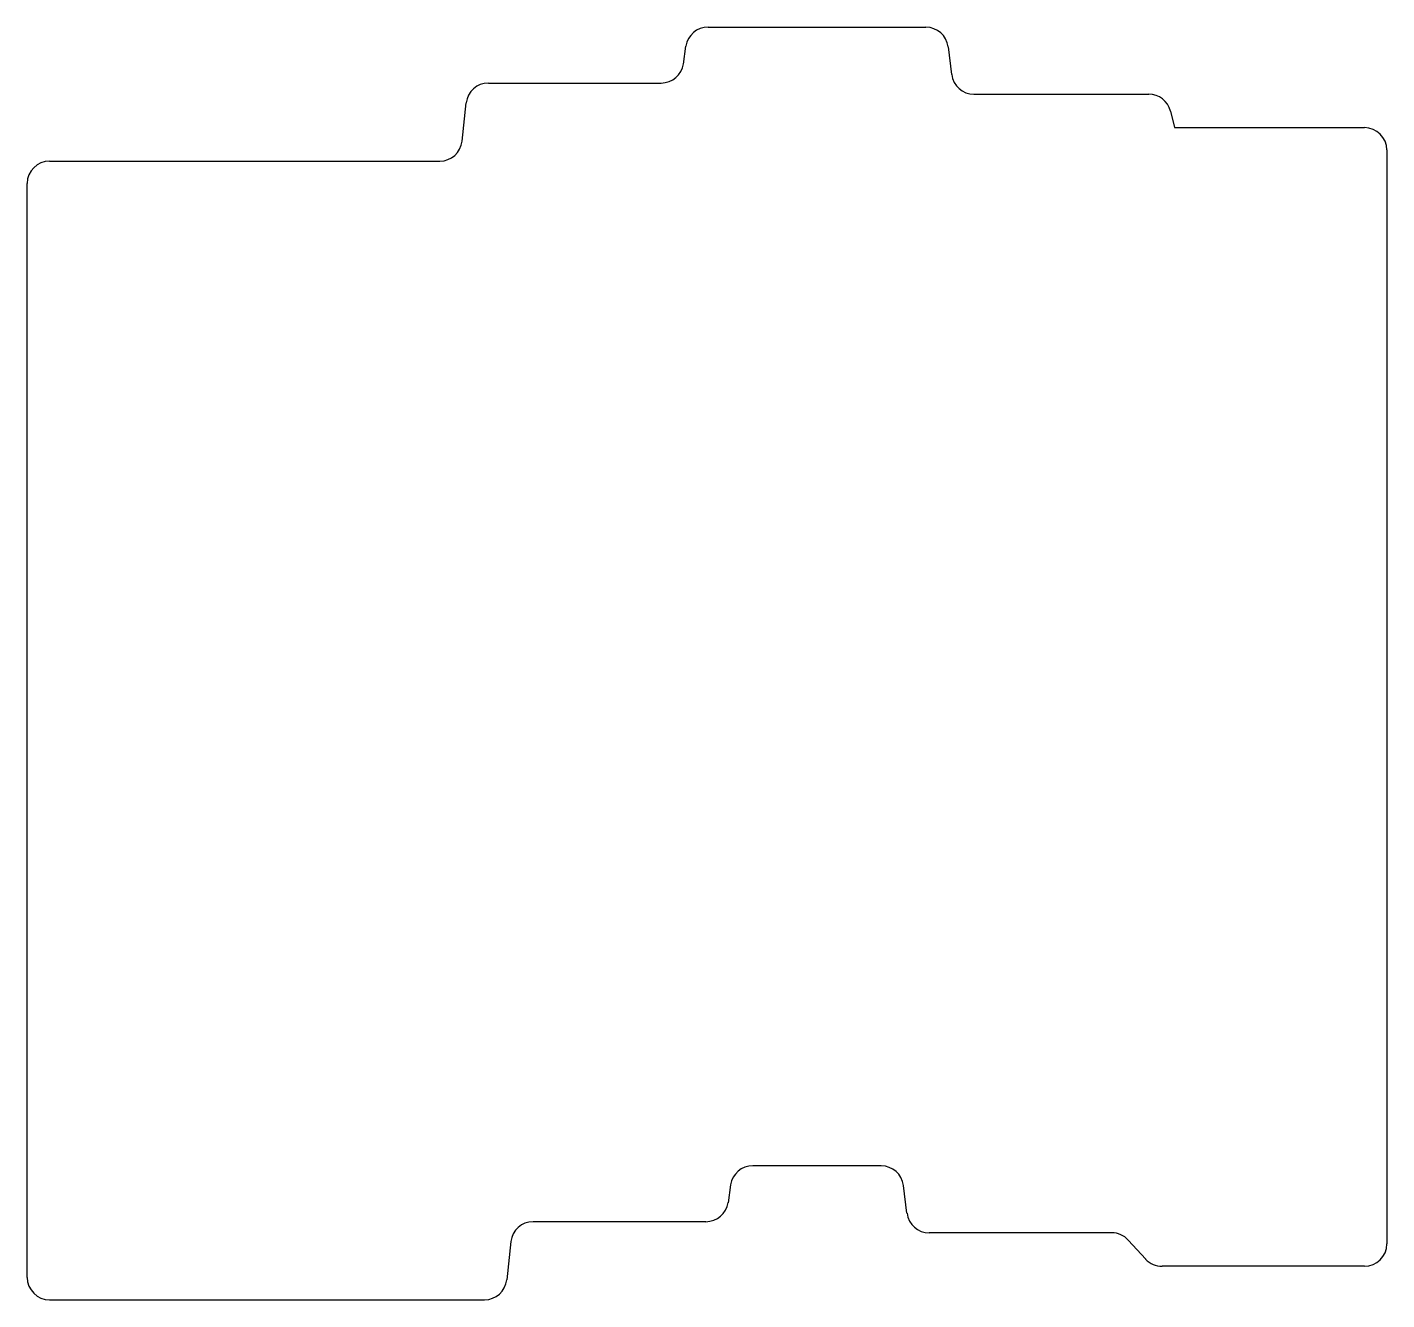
# Model space of a CAD drawing. Header units: millimetres. Extents: x 88 to 210, y -162 to -48.
import ezdxf

# ---------------------------------------------------------------- set-up
doc = ezdxf.new("R2010")
doc.units = ezdxf.units.MM

msp = doc.modelspace()

# ---------------------------------------------------------------- linework, layer by layer
for p, q in [((149.47, -47.5), (168.98, -47.5)), ((147.26, -50.8), (147.49, -49.2)), ((170.97, -49.25), (171.28, -51.75)), ((129.8, -52.5), (145.28, -52.5)), ((173.27, -53.5), (188.94, -53.5)), ((127.44, -57.71), (127.81, -54.29)), ((190.88, -55.01), (191.25, -56.5)), ((191.25, -56.5), (208.25, -56.5)), ((90.5, -59.5), (125.45, -59.5)), ((210.25, -58.5), (210.25, -156.5)), ((88.5, -159.5), (88.5, -61.5)), ((164.98, -149.5), (153.47, -149.5)), ((151.49, -151.2), (151.26, -152.8)), ((167.28, -153.75), (166.97, -151.25)), ((149.28, -154.5), (133.8, -154.5)), ((185.62, -155.5), (169.27, -155.5)), ((131.81, -156.29), (131.44, -159.71)), ((188.66, -157.85), (187.09, -156.15)), ((208.25, -158.5), (190.13, -158.5)), ((90.5, -161.5), (129.45, -161.5))]:
    msp.add_line(p, q)
for centre, start, end in [((149.47, -49.5), 90, 171.4692), ((168.98, -49.5), 7.125, 90), ((145.28, -50.5), 270, 351.4692), ((173.27, -51.5), 187.125, 270), ((129.8, -54.5), 90, 173.8845), ((188.94, -55.5), 14.038, 90), ((208.25, -58.5), 0, 90), ((125.45, -57.5), 270, 353.8845), ((90.5, -61.5), 90, 180), ((153.47, -151.5), 90, 171.4692), ((164.98, -151.5), 7.125, 90), ((149.28, -152.5), 270, 351.4692), ((133.8, -156.5), 90, 173.8845), ((169.27, -153.5), 187.125, 270), ((185.62, -157.5), 42.5104, 90), ((208.25, -156.5), 270, 0), ((190.13, -156.5), 222.5104, 270), ((90.5, -159.5), 180, 270), ((129.45, -159.5), 270, 353.8845)]:
    msp.add_arc(centre, 2, start, end)

doc.saveas('drawing.dxf')
